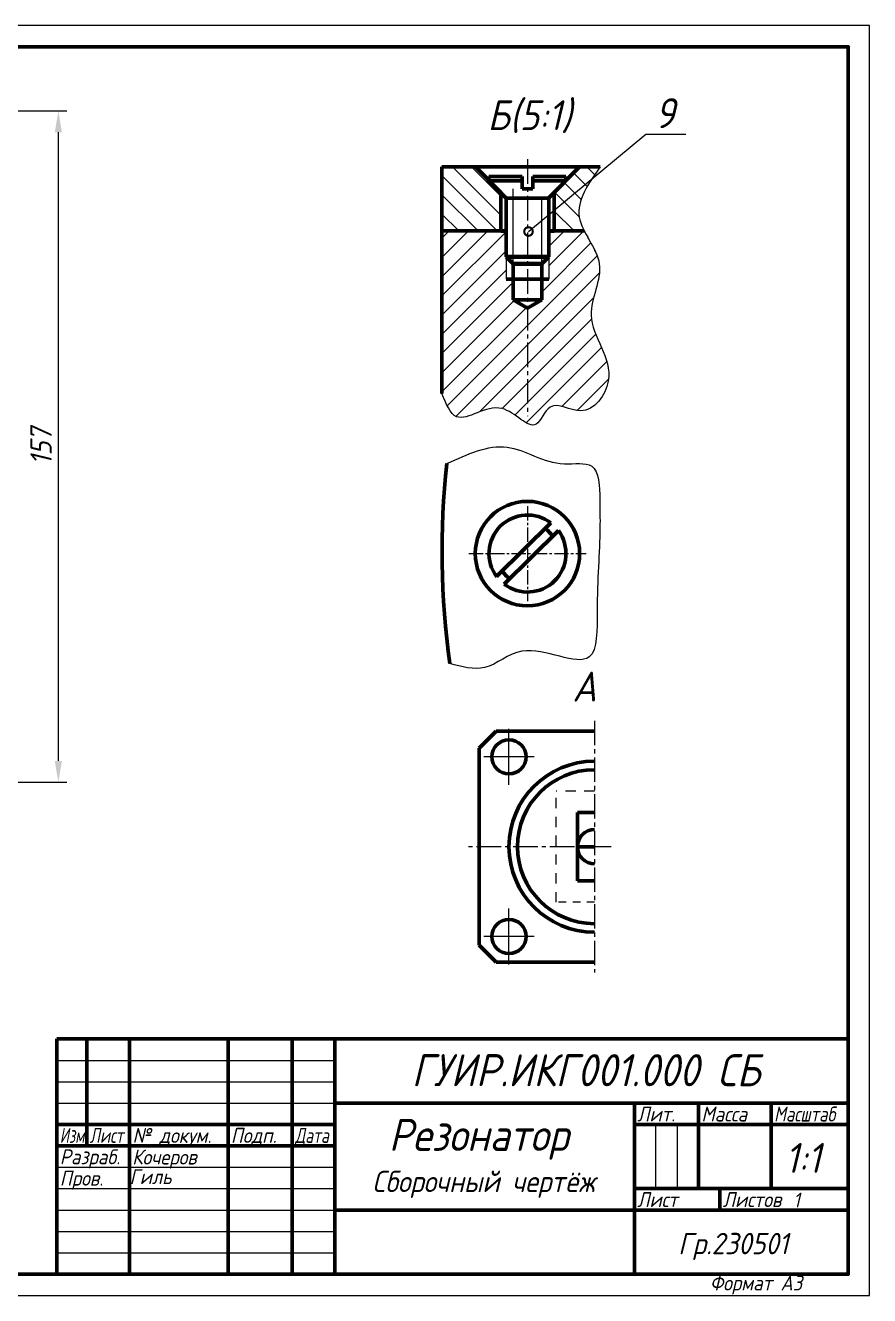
# Model space of a CAD drawing. Header units: millimetres. Extents: x 0 to 1155, y -5 to 314.
# Drawn here: x 680.6 to 877.9, y 0.1 to 297.1 of the extents above; entities that cross this region are included whole.
import ezdxf
from ezdxf import colors
from ezdxf.entities.mleader import LeaderData, LeaderLine
from ezdxf.math import Vec2, Vec3

# ---------------------------------------------------------------- set-up
doc = ezdxf.new("R2010")
doc.units = ezdxf.units.MM
doc.header["$LTSCALE"] = 0.5
doc.linetypes.add('CENTER2', pattern=[28.575, 19.05, -3.175, 3.175, -3.175])
doc.linetypes.add('HIDDEN', pattern=[1.1, 0.6, -0.5])
doc.layers.get('0').update_dxf_attribs({"linetype": 'CONTINUOUS', "lineweight": 60})
doc.layers.add('3-размеры', color=6, linetype='CONTINUOUS')
doc.layers.add('Основные', color=7, linetype='CONTINUOUS', lineweight=100)
doc.styles.get("Standard").update_dxf_attribs({"font": 'isocpeui.ttf', "width": 0.9})
doc.dimstyles.get("Standard").update_dxf_attribs({"dimtxt": 5, "dimasz": 5, "dimexe": 2, "dimexo": 0, "dimgap": 1.5, "dimtad": 1, "dimdec": 0, "dimzin": 0, "dimtxsty": 'Standard', "dimcen": 5, "dimadec": 0, "dimazin": 0, "dimtfac": 1, "dimtdec": 0, "dimtofl": 0, "dimtmove": 0, "dimatfit": 3, "dimldrblk": 'DOTSMALL', "dimfxl": 1, "dimtolj": 1, "dimtzin": 0, "dimarcsym": 0})

# ---------------------------------------------------------------- blocks, each defined once
blk = doc.blocks.new('*D19')
at = {"color": 0, "lineweight": -2, "transparency": 16777216}
for p, q in [((645.3, 277.08), (690.27, 277.08)), ((688.27, 125.08), (688.27, 272.08)), ((662.3, 120.08), (690.27, 120.08))]:
    blk.add_line(p, q, dxfattribs=at)
at = {"color": 0, "lineweight": 0, "transparency": 16777216}
for points in [[(687.43, 272.08), (689.1, 272.08), (688.27, 277.08)], [(687.43, 125.08), (689.1, 125.08), (688.27, 120.08)]]:
    blk.add_solid(points, dxfattribs=at)
at = {"color": 0, "lineweight": 0, "transparency": 16777216, "insert": (684.23, 198.58), "char_height": 5, "attachment_point": 5, "rotation": 90}
blk.add_mtext('\\A1;157', dxfattribs=at)
blk = doc.blocks.new('_DotSmall')
at = {"color": 0, "linetype": 'ByBlock', "const_width": 0.5}
blk.add_lwpolyline([(-0.0625, 0, 1), (0.0625, 0, 1)], format="xyb", close=True, dxfattribs=at)

msp = doc.modelspace()

# ---------------------------------------------------------------- hatches: boundary and pattern name
at = {"lineweight": -3}
h = msp.add_hatch(dxfattribs=at)
h.set_pattern_fill('ANSI31', color=4, angle=90)
h.set_pattern_definition([(135, (53.3835, 74.989), (-2.245064, -2.245064), [])])
edge = h.paths.add_edge_path()
edge.add_spline(control_points=[(811.23, 248.99), (810.67, 250.07), (808.64, 254.98), (812.19, 260.04), (814.95, 263.98)], knot_values=[0, 0, 0, 0, 3.597302, 16.312831, 16.312831, 16.312831, 16.312831], degree=3, periodic=0)
edge.add_line((814.95, 263.98), (810.15, 263.98))
edge.add_line((810.15, 263.98), (806.95, 260.75))
edge.add_line((806.95, 260.75), (806.95, 260.71))
edge.add_line((806.95, 260.71), (806.91, 260.71))
edge.add_line((806.91, 260.71), (804.2, 257.98))
edge.add_line((804.2, 257.98), (804.2, 248.99))
edge.add_line((804.2, 248.99), (811.23, 248.99))
h.paths.add_polyline_path([(791.7, 257.95), (788.95, 260.71), (788.95, 260.75), (785.76, 263.98), (777.95, 263.98), (777.95, 248.99), (791.7, 248.99)])
h = msp.add_hatch(dxfattribs=at)
h.set_pattern_fill('ANSI31', color=4)
h.set_pattern_definition([(45, (53.3835, 74.989), (-2.245064, 2.245064), [])])
edge = h.paths.add_edge_path()
edge.add_spline(control_points=[(777.95, 210.98), (778.91, 208.58), (781.46, 202.17), (791.55, 211.62), (799.73, 200.29), (803.08, 210.43), (811.66, 204.24), (820.65, 216.67), (809.32, 227.76), (817.06, 240.29), (812.51, 246.49), (811.23, 248.99)], knot_values=[16.312831, 16.312831, 16.312831, 16.312831, 22.723317, 33.490517, 42.2733, 47.452827, 54.627803, 64.088493, 80.043016, 92.169612, 100.469644, 100.469644, 100.469644, 100.469644], degree=3, periodic=0)
edge.add_line((811.23, 248.99), (804.2, 248.99))
edge.add_line((804.2, 248.99), (804.2, 248.98))
edge.add_line((804.2, 248.98), (802.95, 248.98))
edge.add_line((802.95, 248.98), (802.95, 242.98))
edge.add_line((802.95, 242.98), (802.95, 237.74))
edge.add_line((802.95, 237.74), (801.29, 237.74))
edge.add_line((801.29, 237.74), (801.29, 237.1))
edge.add_line((801.29, 237.1), (801.29, 232.89))
edge.add_line((801.29, 232.89), (801.28, 232.89))
edge.add_line((801.28, 232.89), (797.95, 230.93))
edge.add_line((797.95, 230.93), (797.95, 230.93))
edge.add_line((797.95, 230.93), (794.62, 232.89))
edge.add_line((794.62, 232.89), (794.62, 232.89))
edge.add_line((794.62, 232.89), (794.62, 237.74))
edge.add_line((794.62, 237.74), (792.95, 237.74))
edge.add_line((792.95, 237.74), (792.95, 242.96))
edge.add_line((792.95, 242.96), (792.95, 248.98))
edge.add_line((792.95, 248.98), (791.7, 248.98))
edge.add_line((791.7, 248.98), (777.95, 248.99))
edge.add_line((777.95, 248.99), (777.95, 210.98))
at = {"lineweight": 0}
h = msp.add_hatch(dxfattribs=at)
h.set_pattern_fill('ANSI31')
h.set_pattern_definition([(45, (-13.4683, 1.009), (-2.245064, 2.245064), [])])
h.paths.add_polyline_path([(814.22, 243.26), (814.23, 243.23), (814.22, 243.25)])
h.paths.add_polyline_path([(813.38, 245.09), (813.4, 245.07), (813.39, 245.08)])
h.paths.add_polyline_path([(813.54, 244.79), (813.55, 244.76), (813.54, 244.78)])
h.paths.add_polyline_path([(811.68, 248.15), (811.71, 248.1), (811.55, 248.38), (811.57, 248.35)])
h.paths.add_polyline_path([(811.83, 247.88), (811.87, 247.8), (811.71, 248.08), (811.73, 248.06)])
h.paths.add_polyline_path([(813.83, 244.18), (813.84, 244.16), (813.84, 244.17)])
h.paths.add_polyline_path([(813.06, 245.7), (813.07, 245.68), (813.07, 245.69)])
h.paths.add_polyline_path([(813.68, 244.49), (813.7, 244.46), (813.69, 244.47)])
h.paths.add_polyline_path([(813.23, 245.39), (813.23, 245.38), (813.23, 245.38)])
h.paths.add_polyline_path([(811.53, 248.43), (811.54, 248.39), (811.39, 248.68), (811.41, 248.64)])
h.paths.add_polyline_path([(811.98, 247.6), (812.04, 247.5), (811.88, 247.78), (811.89, 247.77)])
h.paths.add_polyline_path([(814.1, 243.56), (814.1, 243.55), (814.1, 243.55)])
h.paths.add_polyline_path([(812.89, 246), (812.9, 245.98), (812.9, 245.99)])
h.paths.add_polyline_path([(813.97, 243.87), (813.97, 243.86), (813.97, 243.86)])
h.paths.add_polyline_path([(812.72, 246.31), (812.74, 246.27), (812.73, 246.29)])
h.paths.add_polyline_path([(811.38, 248.7), (811.39, 248.68), (811.24, 248.98), (811.31, 248.84)])
h.paths.add_polyline_path([(812.55, 246.6), (812.57, 246.57), (812.56, 246.59)])
h.paths.add_polyline_path([(812.14, 247.33), (812.22, 247.19), (812.22, 247.19), (812.05, 247.49), (812.05, 247.48)])
h.paths.add_polyline_path([(812.3, 247.05), (812.39, 246.89), (812.22, 247.19)])

# ---------------------------------------------------------------- linework, layer by layer
at = {"color": 7, "linetype": 'CENTER2', "lineweight": -3, "ltscale": 0.6}
for p, q in [((797.95, 265.76), (797.95, 205.68)), ((813.62, 134.46), (813.62, 75.58)), ((817.48, 105.02), (783.24, 105.02))]:
    msp.add_line(p, q, dxfattribs=at)
at = {"color": 7, "lineweight": 60, "ltscale": 0.3}
for p, q in [((777.95, 263.98), (814.95, 263.98)), ((791.7, 257.98), (785.76, 263.98)), ((802.94, 256.7), (810.15, 263.98)), ((791.7, 248.98), (791.7, 257.98)), ((804.2, 248.98), (804.2, 257.98)), ((777.95, 248.99), (792.95, 248.99)), ((791.7, 248.98), (792.95, 248.98)), ((802.95, 248.99), (811.23, 248.99)), ((802.95, 248.98), (804.2, 248.98)), ((794.62, 241.27), (794.62, 232.89)), ((801.29, 241.27), (801.29, 232.89)), ((792.95, 237.74), (802.95, 237.74)), ((794.62, 232.89), (801.28, 232.89)), ((794.62, 232.89), (797.95, 230.93)), ((801.28, 232.89), (797.95, 230.93))]:
    msp.add_line(p, q, dxfattribs=at)
at = {"color": 7, "ltscale": 0.3}
msp.add_line((777.95, 263.98), (777.95, 210.98), dxfattribs=at)
at = {"color": 7, "lineweight": 60}
for p, q in [((788.95, 261.69), (796.7, 261.69)), ((788.95, 260.71), (788.95, 261.69)), ((796.7, 261.69), (796.7, 258.88)), ((799.2, 258.88), (799.2, 261.69)), ((799.2, 261.69), (806.95, 261.69)), ((806.95, 260.71), (806.95, 261.69)), ((788.95, 260.71), (792.95, 256.69)), ((788.95, 260.71), (796.7, 260.71)), ((796.7, 258.88), (799.2, 258.88)), ((799.2, 260.71), (806.95, 260.71)), ((801.29, 256.69), (802.95, 256.69)), ((792.95, 242.97), (792.96, 242.96)), ((802.95, 242.98), (802.94, 242.96)), ((790.73, 168.19), (803.42, 180.71)), ((792.49, 166.41), (805.18, 178.93)), ((786.62, 128.02), (790.62, 132.02)), ((813.62, 132.02), (790.62, 132.02)), ((786.62, 105.02), (786.62, 128.02)), ((809.62, 105.02), (809.62, 113.02)), ((809.62, 113.02), (813.62, 113.02)), ((786.62, 105.02), (786.62, 82.02)), ((809.62, 105.02), (809.62, 97.02)), ((809.62, 105.02), (813.62, 105.02)), ((809.62, 97.02), (813.62, 97.02)), ((786.62, 82.02), (790.62, 78.02)), ((813.62, 78.02), (790.62, 78.02))]:
    msp.add_line(p, q, dxfattribs=at)
at = {"color": 7, "lineweight": 0}
for p, q in [((794.62, 241.27), (794.62, 258.88)), ((801.29, 237.1), (801.29, 256.69)), ((792.95, 242.96), (792.95, 237.74)), ((802.95, 242.96), (802.95, 237.74))]:
    msp.add_line(p, q, dxfattribs=at)
at = {"lineweight": 60}
for p, q in [((792.95, 256.69), (792.95, 242.98)), ((802.95, 256.69), (792.95, 256.69)), ((802.95, 242.98), (802.95, 256.69))]:
    msp.add_line(p, q, dxfattribs=at)
at = {"color": 7, "lineweight": 60, "ltscale": 0.6}
msp.add_line((792.95, 248.98), (792.95, 242.97), dxfattribs=at)
at = {"color": 7, "lineweight": -3, "ltscale": 0.3}
msp.add_line((802.95, 248.98), (802.95, 242.98), dxfattribs=at)
at = {"lineweight": 100}
for p, q in [((792.96, 242.96), (794.62, 241.27)), ((794.62, 241.27), (801.29, 241.27)), ((801.29, 241.27), (802.95, 242.96))]:
    msp.add_line(p, q, dxfattribs=at)
at = {"linetype": 'CENTER2', "lineweight": -3, "ltscale": 0.35}
for p, q in [((797.95, 184.66), (797.95, 162.46)), ((784.23, 173.56), (811.67, 173.56))]:
    msp.add_line(p, q, dxfattribs=at)
at = {"color": 7, "lineweight": -3}
for p, q in [((793.62, 119.46), (793.62, 132.58)), ((799.49, 126.02), (787.75, 126.02)), ((793.62, 126.02), (793.62, 126.02)), ((793.62, 77.46), (793.62, 90.58)), ((799.49, 84.02), (787.75, 84.02)), ((793.62, 84.02), (793.62, 84.02))]:
    msp.add_line(p, q, dxfattribs=at)
at = {"color": 7, "linetype": 'HIDDEN', "lineweight": -3, "ltscale": 8}
for p in [(813.62, 118.02), (804.62, 92.02)]:
    msp.add_line(p, (804.62, 118.02), dxfattribs=at)
at = {"color": 7, "linetype": 'HIDDEN', "lineweight": -3, "ltscale": 6}
msp.add_line((813.62, 92.02), (804.62, 92.02), dxfattribs=at)
at = {"color": 7, "linetype": 'Continuous', "lineweight": 60}
for p, q in [((872.94, 60.06), (687.94, 60.06)), ((687.94, 5.06), (687.94, 60.06)), ((694.94, 60.06), (694.94, 35.06)), ((704.94, 5.06), (704.94, 60.06)), ((727.94, 60.06), (727.94, 5.06)), ((742.94, 5.06), (742.94, 60.06)), ((752.94, 60.06), (752.94, 5.06)), ((752.94, 45.06), (872.94, 45.06)), ((822.94, 5.06), (822.94, 45.06)), ((837.94, 45.06), (837.94, 25.06)), ((854.94, 25.06), (854.94, 45.06)), ((687.94, 40.06), (752.94, 40.06)), ((822.94, 40.06), (872.94, 40.06)), ((687.94, 35.06), (752.94, 35.06)), ((822.94, 25.06), (872.94, 25.06)), ((842.94, 20.06), (842.94, 25.06)), ((752.94, 20.06), (872.94, 20.06))]:
    msp.add_line(p, q, dxfattribs=at)
at = {"color": 7, "linetype": 'Continuous', "lineweight": -3}
for p, q in [((687.94, 55.06), (752.94, 55.06)), ((687.94, 50.06), (752.94, 50.06)), ((687.94, 45.06), (752.94, 45.06)), ((827.94, 25.06), (827.94, 40.06)), ((832.94, 40.06), (832.94, 25.06)), ((687.94, 30.06), (752.94, 30.06)), ((687.94, 25.06), (752.94, 25.06)), ((687.94, 20.06), (752.94, 20.06)), ((687.94, 15.06), (752.94, 15.06)), ((687.94, 10.06), (752.94, 10.06))]:
    msp.add_line(p, q, dxfattribs=at)
at = {"color": 7, "linetype": 'Continuous'}
msp.add_line((822.94, 45.06), (822.94, 40.06), dxfattribs=at)
at = {"color": 7, "linetype": 'Continuous', "lineweight": -3}
msp.add_lwpolyline([(457.94, 0.06), (877.94, 0.06), (877.94, 297.06), (457.94, 297.06)], close=True, dxfattribs=at)
at = {"color": 7, "linetype": 'Continuous', "lineweight": 60}
msp.add_lwpolyline([(477.94, 5.06), (872.94, 5.06), (872.94, 292.06), (477.94, 292.06)], close=True, dxfattribs=at)
at = {"color": 7}
msp.add_circle((797.95, 173.56), 12.2, dxfattribs=at)
at = {"color": 7, "lineweight": 60}
for centre in [(793.62, 126.02), (793.62, 84.02)]:
    msp.add_circle(centre, 4, dxfattribs=at)
for centre, radius, start, end in [((967.97, 173.98), 190, 173.7714, 187.9057), ((797.95, 173.56), 9, 52.5862, 217.1398), ((797.95, 173.56), 9, 232.5862, 36.6191), ((813.62, 105.02), 20, 90, 180), ((813.62, 105.02), 18, 90, 180), ((813.62, 105.02), 4, 90, 180), ((813.62, 105.02), 20, 180, 270), ((813.62, 105.02), 18, 180, 270), ((813.62, 105.02), 4, 180, 270)]:
    msp.add_arc(centre, radius, start, end, dxfattribs=at)
for start, end in [(34.547, 54.6232), (214.582, 234.6583)]:
    msp.add_arc((797.95, 173.56), 7.17, start, end)
at = {"color": 7, "lineweight": -3}
for points in [[(814.95, 263.98), (810.05, 252.24), (814.74, 241.31), (812.83, 229.34), (816.82, 213.89), (810.39, 206.95), (803.27, 207.82), (799.97, 203.82), (791.98, 207.47), (781.38, 205.56), (777.95, 210.98)], [(779.1, 194.59), (793.18, 198.44), (806.57, 194.54), (812.97, 193.99), (814.86, 186.21), (814.9, 179.66), (814.23, 160.02), (812.4, 149.41), (796.67, 150.74), (787.93, 146.92), (779.78, 147.84)]]:
    msp.add_spline(points, degree=3, dxfattribs=at)
at = {"layer": '3-размеры', "lineweight": -3}
for p, q in [((790.81, 258.88), (790.78, 258.88)), ((790.78, 168.24), (790.78, 168.13))]:
    msp.add_line(p, q, dxfattribs=at)
at = {"layer": 'Основные'}
msp.add_line((792.95, 242.96), (802.95, 242.96), dxfattribs=at)

# ---------------------------------------------------------------- texts
at = {"color": 7, "lineweight": -3, "width": 0.9}
for s, p in [('Б(5:1)', (788.6, 272.57)), ('A', (808.44, 138.96))]:
    msp.add_text(s, height=7, dxfattribs=at).set_placement(p)
at = {"color": 7, "lineweight": 0, "width": 0.9}
for s, height, p in [('9', 7, (827.74, 273.03)), ('1:1', 7, (858.18, 28.74)), ('Кочеров', 3.5, (705.54, 30.7)), ('Гиль', 3.5, (704.94, 26.11)), ('1', 3.5, (860.08, 20.64)), ('Гр.230501', 5, (833.18, 9.72))]:
    msp.add_text(s, height=height, dxfattribs=at).set_placement(p)
at = {"color": 7, "width": 0.9}
for s, height, p in [('ГУИР.ИКГ001.000 СБ', 7.5, (770.86, 49.01)), ('Резонатор', 7.5, (765.53, 33.88)), ('Сборочный чертёж', 5, (761.67, 24.25))]:
    msp.add_text(s, height=height, dxfattribs=at).set_placement(p)
at = {"color": 7, "linetype": 'Continuous', "lineweight": -3}
for s, width, p in [('Лит.', 0.9, (823.61, 40.76)), ('Масса', 0.9, (838.61, 40.76)), ('Масштаб', 0.8, (855.61, 40.76)), ('Изм.', 0.7, (688.61, 35.76)), ('Лист', 0.75, (695.61, 35.76)), ('№ докум.', 0.9, (705.61, 35.76)), ('Подп.', 0.9, (728.61, 35.76)), ('Дата', 0.75, (743.61, 35.76)), ('Разраб.', 0.9, (688.61, 30.76)), ('Пров.', 0.9, (688.61, 25.76)), ('Лист', 0.9, (823.61, 20.76)), ('Листов', 0.9, (843.61, 20.76))]:
    msp.add_text(s, height=3.5, dxfattribs=dict(at, width=width)).set_placement(p)
at = {"color": 7, "linetype": 'Continuous', "lineweight": 70, "width": 0.9}
msp.add_text('Формат А3', height=3.5, dxfattribs=at).set_placement((840.6, 1.26))

# ---------------------------------------------------------------- dimensions: what is measured, and where the dimension line sits
at = {"color": 7, "lineweight": 0}
dim = msp.add_linear_dim(base=(688.27, 277.08), p1=(662.3, 120.08), p2=(645.3, 277.08), angle=90, dimstyle='Standard', dxfattribs=at)
dim.commit()
dim.dimension.update_dxf_attribs({"geometry": '*D19', "text_midpoint": (688.27, 198.58), "dimtype": 160})

# ---------------------------------------------------------------- leaders
ml = msp.add_multileader_mtext('Standard', dxfattribs=at)
ml.set_content('', color=7)
ml.set_leader_properties()
ml.set_arrow_properties(name='DOTSMALL')
ml.build(insert=Vec2(0, 0))
ml.multileader.update_dxf_attribs({"text_right_attachment_type": 6, "dogleg_length": 0.36})
ctx = ml.context
ctx.base_point, ctx.plane_origin = Vec3(835, 271.6), Vec3(798.19, 248.86)
ctx.right_attachment = 6
notes = []
notes.append((ctx, [(0, (1, 1, 0), (825.59, 271.6), (1, 0), 9.42, [(0, [(798.19, 248.86)], 0, [])])]))
ctx.mtext.insert, ctx.mtext.flow_direction = Vec3(837, 273.6), 5
for ctx, leaders in notes:
    for number, flags, end, landing, length, lines in leaders:
        leader = LeaderData()
        leader.index, (leader.has_last_leader_line, leader.has_dogleg_vector, leader.attachment_direction) = number, flags
        leader.last_leader_point, leader.dogleg_vector, leader.dogleg_length = Vec3(end), Vec3(landing), length
        for number, points, colour, breaks in lines:
            line = LeaderLine()
            line.index, line.vertices, line.color, line.breaks = number, Vec3.list(points), colors.encode_raw_color(colour), breaks
            leader.lines.append(line)
        ctx.leaders.append(leader)

doc.saveas('drawing.dxf')
